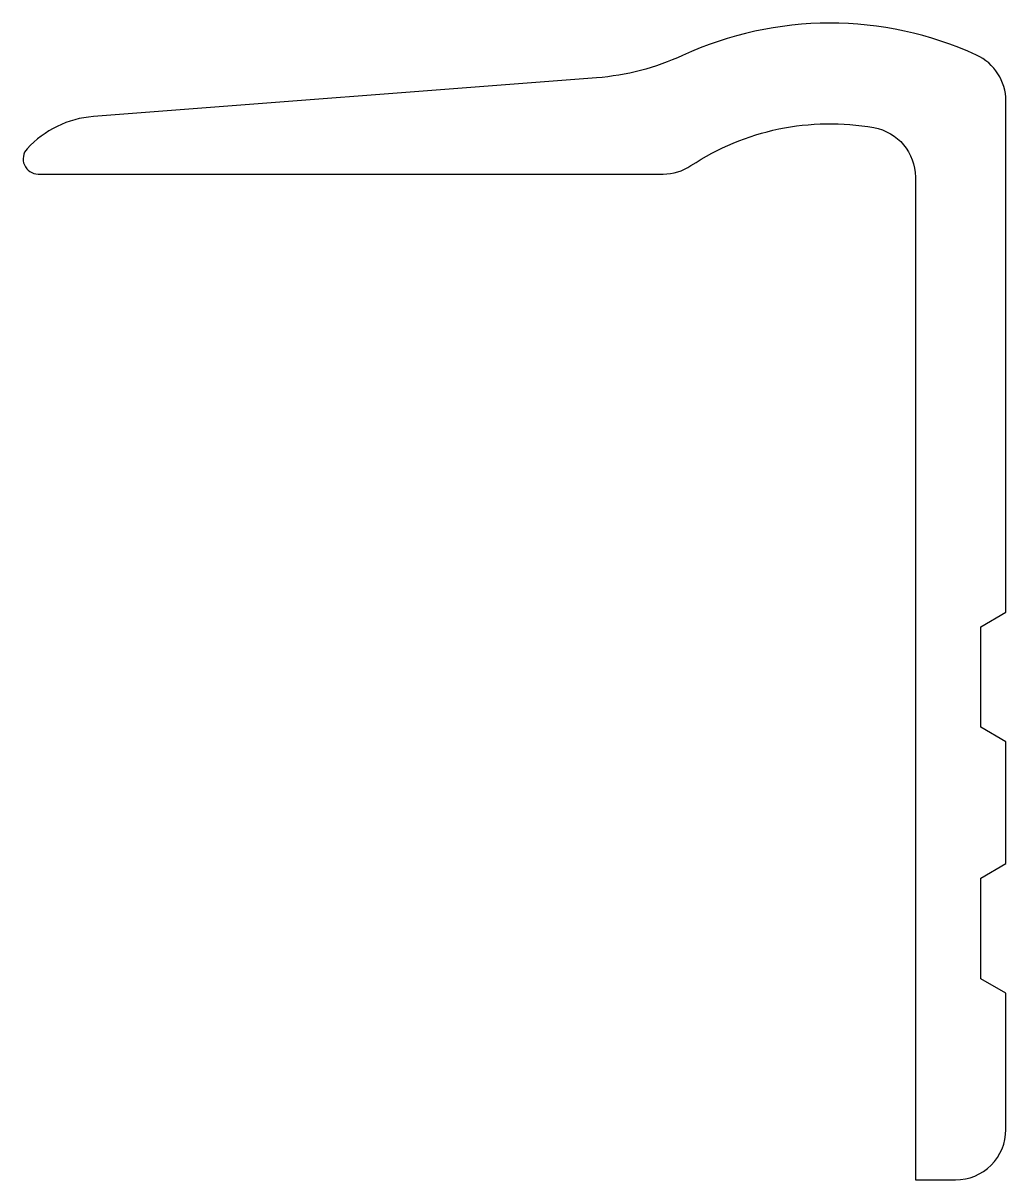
# Model space of a CAD drawing. Extents: x 255.3 to 274.8, y 247 to 270.
import ezdxf

# ---------------------------------------------------------------- set-up
doc = ezdxf.new("R2010")
doc.units = 0
doc.layers.add('ANA', color=220, linetype='CONTINUOUS')

msp = doc.modelspace()

# ---------------------------------------------------------------- linework, layer by layer
at = {"layer": 'ANA'}
msp.add_lwpolyline([(273.024, 246.992), (273.824, 246.992, 0.414214), (274.824, 247.992), (274.824, 250.704), (274.324, 250.992), (274.324, 252.992), (274.824, 253.281), (274.824, 255.704), (274.324, 255.992), (274.324, 257.992), (274.824, 258.281), (274.824, 268.447, 0.293253), (274.241, 269.356, 0.218843), (268.393, 269.349, -0.089044), (266.683, 268.905), (256.671, 268.135, 0.189577), (255.354, 267.496, 0.653528), (255.574, 266.992), (268.008, 266.992, 0.147477), (268.56, 267.159, -0.192732), (272.199, 267.915, -0.363582), (273.024, 266.931)], format="xyb", close=True, dxfattribs=at)

doc.saveas('drawing.dxf')
